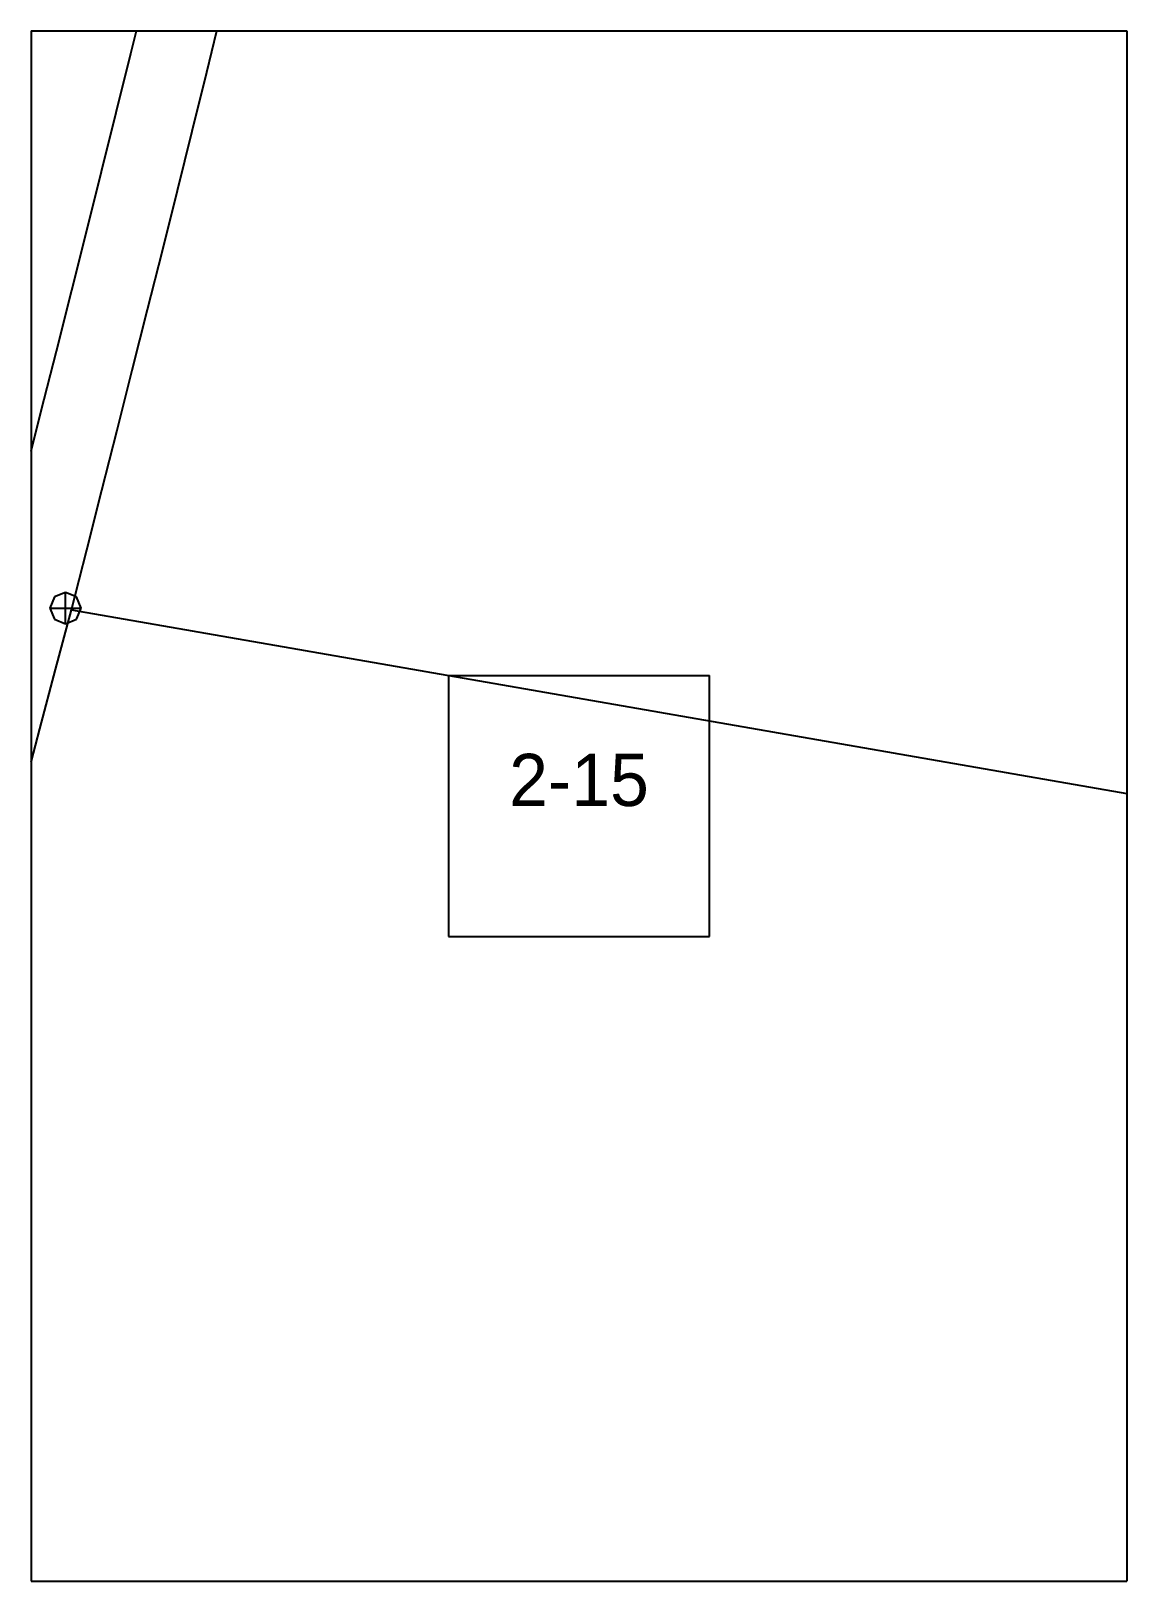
# Paper-space layout 'Plan 2-15' of a CAD drawing. Header units: metres, sheet in millimetres. Extents: x 0 to 210, y 0 to 297.
# The model-space entities are those that its viewports show. They can reach past a viewport. Long polylines and large blocks are cut down to what shows.
import ezdxf
from ezdxf.enums import TextEntityAlignment as Align

# ---------------------------------------------------------------- set-up
doc = ezdxf.new("R2010")
doc.units = ezdxf.units.M
for name, color, linetype in [('default', 7, 'Continuous'), ('TEXTLAYER', 7, 'Continuous'), ('VIEWPORTS', 7, 'Continuous')]:
    doc.layers.add(name, color=color, linetype=linetype)

msp = doc.modelspace()

# ---------------------------------------------------------------- linework, layer by layer
at = {"color": 9}
for p, q in [((2940, 0), (2940, -297)), ((2940, 0), (2940, -297)), ((3150, 0), (3150, -297)), ((3150, 0), (3150, -297)), ((2730, -297), (2940, -297)), ((2730, -297), (2940, -297)), ((2940, -297), (3150, -297)), ((2940, -297), (2940, -594)), ((2940, -297), (3150, -297)), ((2940, -297), (2940, -594)), ((3150, -297), (3360, -297)), ((3150, -297), (3150, -594)), ((3150, -297), (3360, -297)), ((3150, -297), (3150, -594)), ((3020, -420.5), (3070, -420.5)), ((3020, -420.5), (3020, -470.5)), ((3070, -470.5), (3070, -420.5)), ((3020, -470.5), (3070, -470.5)), ((2730, -594), (2940, -594)), ((2730, -594), (2940, -594)), ((2940, -594), (3150, -594)), ((2940, -594), (2940, -891)), ((2940, -594), (3150, -594)), ((2940, -594), (2940, -891)), ((3150, -594), (3360, -594)), ((3150, -594), (3150, -891)), ((3150, -594), (3360, -594)), ((3150, -594), (3150, -891))]:
    msp.add_line(p, q, dxfattribs=at)
at = {"layer": 'default', "color": 7, "linetype": 'Continuous'}
for p, q in [((2959.12, -301.33), (2961.95, -289.83)), ((2973.69, -304.91), (2976.52, -293.38)), ((2956.34, -312.59), (2959.12, -301.33)), ((2970.9, -316.19), (2973.69, -304.91)), ((2953.52, -323.92), (2956.34, -312.59)), ((2968.07, -327.54), (2970.9, -316.19)), ((2950.62, -335.49), (2953.52, -323.92)), ((2965.17, -339.13), (2968.07, -327.54)), ((2947.8, -346.69), (2950.62, -335.49)), ((2962.35, -350.35), (2965.17, -339.13)), ((2944.86, -358.35), (2947.8, -346.69)), ((2959.41, -362.01), (2962.35, -350.35)), ((2941.96, -369.81), (2944.86, -358.35)), ((2956.5, -373.49), (2959.41, -362.01)), ((2939.05, -381.28), (2941.96, -369.81)), ((2953.6, -384.96), (2956.5, -373.49)), ((2936.15, -392.75), (2939.05, -381.28)), ((2950.69, -396.43), (2953.6, -384.96)), ((2947.77, -407.88), (2950.69, -396.43)), ((2944.49, -405.45), (2943.61, -407.57)), ((2946.61, -404.57), (2944.49, -405.45)), ((2948.73, -405.45), (2946.61, -404.57)), ((2946.61, -410.57), (2946.61, -404.57)), ((2949.61, -407.57), (2948.73, -405.45)), ((2943.61, -407.57), (2944.49, -409.69)), ((2943.61, -407.57), (2949.61, -407.57)), ((2944.49, -409.69), (2946.61, -410.57)), ((2944.72, -419.33), (2947.77, -407.88)), ((2946.61, -410.57), (2948.73, -409.69)), ((2947.77, -407.88), (3300.72, -469.41)), ((2948.73, -409.69), (2949.61, -407.57)), ((2941.69, -430.74), (2944.72, -419.33)), ((2938.67, -442.16), (2941.69, -430.74)), ((2935.66, -453.59), (2938.67, -442.16))]:
    msp.add_line(p, q, dxfattribs=at)

# ---------------------------------------------------------------- texts
at = {"layer": 'TEXTLAYER', "color": 1}
msp.add_text('2-15', height=10, dxfattribs=at).set_placement((3045, -445.5), align=Align.CENTER)

psp = doc.layouts.new('Plan 2-15')

# ---------------------------------------------------------------- viewports
at = {"layer": 'VIEWPORTS'}
psp.add_viewport(center=(105, 148.5), size=(210, 297), view_center_point=(3045, -445.5), view_height=297, dxfattribs=at)

doc.saveas('drawing.dxf')
